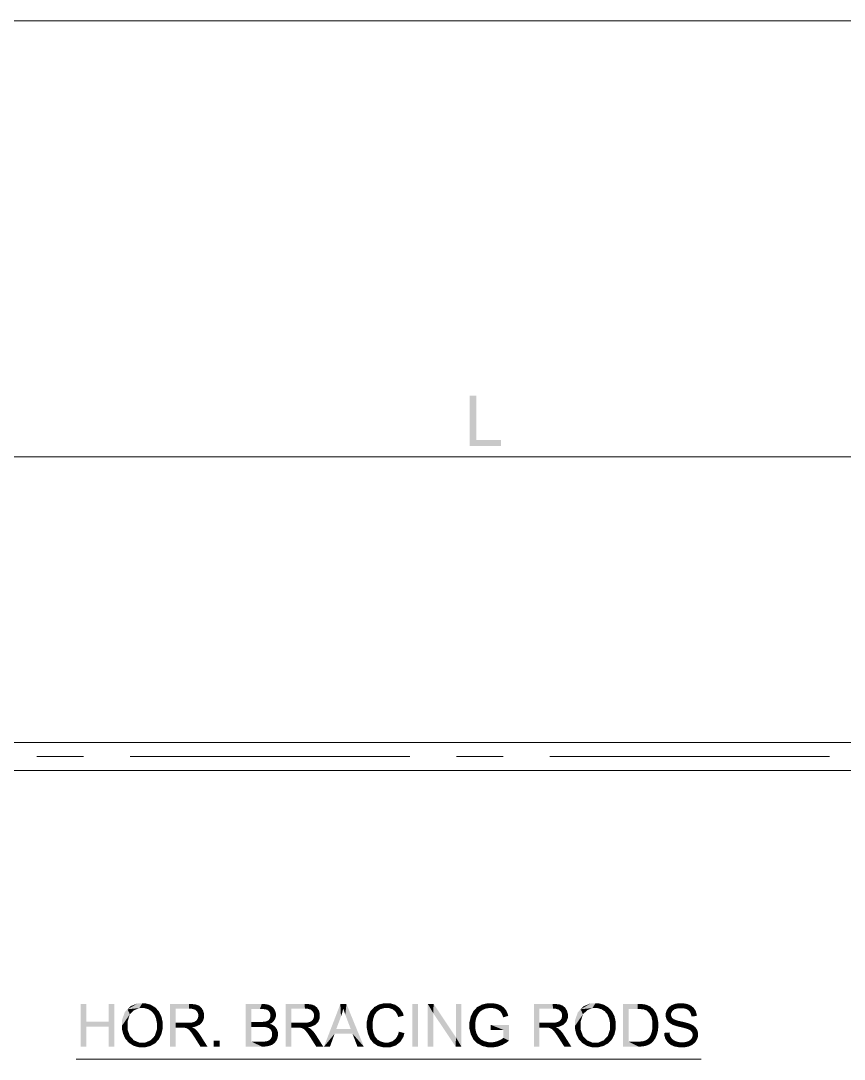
# Model space of a CAD drawing. Header units: millimetres. Extents: x 2 to 579, y 1 to 405.
# Drawn here: x 155.8 to 200, y 163.8 to 219.5 of the extents above; entities that cross this region are included whole.
import ezdxf

# ---------------------------------------------------------------- set-up
doc = ezdxf.new("R2010")
doc.units = ezdxf.units.MM
doc.linetypes.add('XKITLINE00', pattern=[0])
doc.layers.add('GraphicObject', color=6, linetype='Continuous', lineweight=0)
doc.layers.add('LinkedObject', color=7, linetype='Continuous', lineweight=0)

# ---------------------------------------------------------------- blocks, each defined once
blk = doc.blocks.new('*A3')
at = {"layer": 'GraphicObject', "color": 3, "linetype": 'XKITLINE00', "lineweight": 0}
blk.add_line((247.574, 219.485), (113.014, 219.485), dxfattribs=at)
blk = doc.blocks.new('*A4')
at = {"layer": 'LinkedObject'}
for points in [[(180.267, 199.382), (179.91, 196.682), (179.91, 199.382)], [(180.267, 197), (179.91, 196.682), (180.267, 199.382)], [(179.91, 196.682), (180.267, 197), (181.595, 196.682)], [(181.595, 196.682), (180.267, 197), (181.595, 197)], [(159.357, 165.805), (159.055, 164.458), (159.055, 166.745)], [(159.357, 165.805), (159.055, 166.745), (159.357, 166.745)], [(160.848, 166.745), (160.546, 165.805), (160.546, 166.745)], [(160.546, 165.536), (160.546, 165.805), (160.848, 166.745)], [(160.546, 165.536), (160.848, 166.745), (160.848, 164.458)], [(162.11, 166.784), (161.563, 166.462), (161.716, 166.623)], [(162.352, 166.784), (161.563, 166.462), (162.11, 166.784)], [(162.193, 166.524), (161.563, 166.462), (162.352, 166.784)], [(162.193, 166.524), (162.352, 166.784), (162.354, 166.524)], [(162.352, 166.784), (162.467, 166.524), (162.354, 166.524)], [(162.796, 166.709), (162.352, 166.784), (162.51, 166.784)], [(162.923, 166.633), (162.352, 166.784), (162.796, 166.709)], [(162.671, 166.466), (162.352, 166.784), (162.923, 166.633)], [(162.467, 166.524), (162.352, 166.784), (162.671, 166.466)], [(162.671, 166.466), (162.923, 166.633), (162.762, 166.409)], [(162.923, 166.633), (162.853, 166.352), (162.762, 166.409)], [(162.853, 166.352), (162.923, 166.633), (162.991, 166.19)], [(163.244, 166.347), (162.923, 166.633), (163.05, 166.557)], [(163.31, 166.211), (162.923, 166.633), (163.244, 166.347)], [(162.991, 166.19), (162.923, 166.633), (163.31, 166.211)], [(164.141, 165.737), (163.839, 164.458), (163.839, 166.745)], [(163.839, 166.745), (164.141, 166.494), (164.141, 165.737)], [(164.864, 166.494), (163.839, 166.745), (164.851, 166.745)], [(164.141, 166.494), (163.839, 166.745), (164.864, 166.494)], [(164.851, 166.745), (164.991, 166.494), (164.864, 166.494)], [(165.236, 166.715), (164.851, 166.745), (165.004, 166.745)], [(165.316, 166.684), (164.851, 166.745), (165.236, 166.715)], [(165.177, 166.441), (164.851, 166.745), (165.316, 166.684)], [(164.991, 166.494), (164.851, 166.745), (165.177, 166.441)], [(165.316, 166.684), (165.236, 166.389), (165.177, 166.441)], [(165.395, 166.653), (165.236, 166.389), (165.316, 166.684)], [(165.236, 166.389), (165.395, 166.653), (165.295, 166.337)], [(165.295, 166.337), (165.395, 166.653), (165.569, 166.466)], [(165.569, 166.466), (165.395, 166.653), (165.522, 166.544)], [(167.901, 166.745), (168.203, 165.515), (167.901, 164.458)], [(168.203, 165.785), (168.203, 165.515), (167.901, 166.745)], [(167.901, 166.745), (168.203, 166.475), (168.203, 165.785)], [(168.661, 166.475), (167.901, 166.745), (168.759, 166.745)], [(168.203, 166.475), (167.901, 166.745), (168.661, 166.475)], [(168.661, 166.475), (168.759, 166.745), (168.784, 166.475)], [(168.759, 166.745), (168.959, 166.46), (168.784, 166.475)], [(168.89, 166.745), (168.959, 166.46), (168.759, 166.745)], [(169.101, 166.711), (168.959, 166.46), (168.89, 166.745)], [(168.959, 166.46), (169.101, 166.711), (169.01, 166.444)], [(169.01, 166.444), (169.101, 166.711), (169.06, 166.428)], [(169.06, 166.428), (169.101, 166.711), (169.18, 166.676)], [(169.18, 166.676), (169.139, 166.368), (169.06, 166.428)], [(169.259, 166.641), (169.139, 166.368), (169.18, 166.676)], [(169.383, 166.534), (169.139, 166.368), (169.259, 166.641)], [(170.35, 165.737), (170.048, 164.458), (170.048, 166.745)], [(170.048, 166.745), (170.35, 166.494), (170.35, 165.737)], [(171.073, 166.494), (170.048, 166.745), (171.06, 166.745)], [(170.35, 166.494), (170.048, 166.745), (171.073, 166.494)], [(171.06, 166.745), (171.2, 166.494), (171.073, 166.494)], [(171.445, 166.715), (171.06, 166.745), (171.213, 166.745)], [(171.525, 166.684), (171.06, 166.745), (171.445, 166.715)], [(171.386, 166.441), (171.06, 166.745), (171.525, 166.684)], [(171.2, 166.494), (171.06, 166.745), (171.386, 166.441)], [(171.525, 166.684), (171.445, 166.389), (171.386, 166.441)], [(171.604, 166.653), (171.445, 166.389), (171.525, 166.684)], [(171.445, 166.389), (171.604, 166.653), (171.504, 166.337)], [(171.504, 166.337), (171.604, 166.653), (171.778, 166.466)], [(171.778, 166.466), (171.604, 166.653), (171.731, 166.544)], [(172.976, 166.745), (173.007, 166.068), (172.098, 164.458)], [(173.007, 166.068), (172.976, 166.745), (173.046, 166.176)], [(173.046, 166.176), (172.976, 166.745), (173.107, 166.395)], [(173.107, 166.395), (172.976, 166.745), (173.13, 166.505)], [(173.302, 166.745), (173.13, 166.505), (172.976, 166.745)], [(173.13, 166.505), (173.302, 166.745), (173.157, 166.412)], [(173.157, 166.412), (173.302, 166.745), (173.238, 166.174)], [(173.238, 166.174), (173.302, 166.745), (173.292, 166.029)], [(173.292, 166.029), (173.302, 166.745), (173.532, 165.398)], [(173.532, 165.398), (173.302, 166.745), (173.626, 165.151)], [(173.626, 165.151), (173.302, 166.745), (174.235, 164.458)], [(174.79, 166.577), (174.934, 166.336), (174.596, 166.375)], [(174.916, 166.646), (174.934, 166.336), (174.79, 166.577)], [(175.042, 166.715), (175.332, 166.526), (174.916, 166.646)], [(174.916, 166.646), (175.332, 166.526), (175.111, 166.463)], [(174.934, 166.336), (174.916, 166.646), (175.023, 166.399)], [(175.023, 166.399), (174.916, 166.646), (175.111, 166.463)], [(175.318, 166.784), (175.332, 166.526), (175.042, 166.715)], [(175.47, 166.784), (175.332, 166.526), (175.318, 166.784)], [(175.332, 166.526), (175.47, 166.784), (175.463, 166.526)], [(175.47, 166.784), (175.578, 166.526), (175.463, 166.526)], [(175.929, 166.697), (175.47, 166.784), (175.641, 166.784)], [(176.046, 166.61), (175.47, 166.784), (175.929, 166.697)], [(175.768, 166.469), (175.47, 166.784), (176.046, 166.61)], [(175.578, 166.526), (175.47, 166.784), (175.768, 166.469)], [(175.768, 166.469), (176.046, 166.61), (175.844, 166.412)], [(176.046, 166.61), (175.919, 166.355), (175.844, 166.412)], [(175.919, 166.355), (176.046, 166.61), (176.035, 166.173)], [(176.035, 166.173), (176.046, 166.61), (176.372, 166.118)], [(176.326, 166.277), (176.046, 166.61), (176.163, 166.522)], [(176.372, 166.118), (176.046, 166.61), (176.326, 166.277)], [(177.136, 166.745), (176.834, 164.458), (176.834, 166.745)], [(177.136, 164.458), (176.834, 164.458), (177.136, 166.745)], [(177.666, 166.745), (177.957, 166.254), (177.666, 164.458)], [(177.957, 166.254), (177.666, 166.745), (177.977, 166.745)], [(177.957, 166.254), (177.977, 166.745), (179.155, 164.458)], [(179.155, 164.458), (177.977, 166.745), (179.176, 164.95)], [(179.466, 166.745), (179.176, 164.95), (179.176, 166.745)], [(179.466, 164.458), (179.176, 164.95), (179.466, 166.745)], [(180.44, 166.644), (180.038, 166.214), (180.309, 166.574)], [(180.61, 166.431), (180.038, 166.214), (180.44, 166.644)], [(180.309, 166.574), (180.038, 166.214), (180.108, 166.359)], [(180.873, 166.784), (180.44, 166.644), (180.571, 166.714)], [(180.94, 166.526), (180.44, 166.644), (180.873, 166.784)], [(180.44, 166.644), (180.685, 166.463), (180.61, 166.431)], [(180.685, 166.463), (180.44, 166.644), (180.761, 166.494)], [(180.761, 166.494), (180.44, 166.644), (180.94, 166.526)], [(181.044, 166.526), (180.873, 166.784), (181.043, 166.784)], [(180.94, 166.526), (180.873, 166.784), (181.044, 166.526)], [(181.043, 166.784), (181.131, 166.526), (181.044, 166.526)], [(181.167, 166.784), (181.131, 166.526), (181.043, 166.784)], [(181.131, 166.526), (181.167, 166.784), (181.288, 166.496)], [(181.492, 166.704), (181.167, 166.784), (181.392, 166.744)], [(181.288, 166.496), (181.167, 166.784), (181.492, 166.704)], [(181.288, 166.496), (181.492, 166.704), (181.359, 166.466)], [(181.492, 166.704), (181.43, 166.436), (181.359, 166.466)], [(181.43, 166.436), (181.492, 166.704), (181.539, 166.356)], [(181.749, 166.552), (181.492, 166.704), (181.592, 166.664)], [(181.806, 166.48), (181.492, 166.704), (181.749, 166.552)], [(181.539, 166.356), (181.492, 166.704), (181.806, 166.48)], [(183.653, 165.737), (183.352, 164.458), (183.352, 166.745)], [(183.352, 166.745), (183.653, 166.494), (183.653, 165.737)], [(184.376, 166.494), (183.352, 166.745), (184.364, 166.745)], [(183.653, 166.494), (183.352, 166.745), (184.376, 166.494)], [(184.364, 166.745), (184.503, 166.494), (184.376, 166.494)], [(184.748, 166.715), (184.364, 166.745), (184.516, 166.745)], [(184.828, 166.684), (184.364, 166.745), (184.748, 166.715)], [(184.689, 166.441), (184.364, 166.745), (184.828, 166.684)], [(184.503, 166.494), (184.364, 166.745), (184.689, 166.441)], [(184.828, 166.684), (184.748, 166.389), (184.689, 166.441)], [(184.907, 166.653), (184.748, 166.389), (184.828, 166.684)], [(184.748, 166.389), (184.907, 166.653), (184.807, 166.337)], [(184.807, 166.337), (184.907, 166.653), (185.082, 166.466)], [(185.082, 166.466), (184.907, 166.653), (185.034, 166.544)], [(186.412, 166.784), (185.864, 166.462), (186.017, 166.623)], [(186.653, 166.784), (185.864, 166.462), (186.412, 166.784)], [(186.494, 166.524), (185.864, 166.462), (186.653, 166.784)], [(186.494, 166.524), (186.653, 166.784), (186.655, 166.524)], [(186.653, 166.784), (186.768, 166.524), (186.655, 166.524)], [(187.097, 166.709), (186.653, 166.784), (186.812, 166.784)], [(187.224, 166.633), (186.653, 166.784), (187.097, 166.709)], [(186.972, 166.466), (186.653, 166.784), (187.224, 166.633)], [(186.768, 166.524), (186.653, 166.784), (186.972, 166.466)], [(186.972, 166.466), (187.224, 166.633), (187.063, 166.409)], [(187.224, 166.633), (187.154, 166.352), (187.063, 166.409)], [(187.154, 166.352), (187.224, 166.633), (187.292, 166.19)], [(187.545, 166.347), (187.224, 166.633), (187.351, 166.557)], [(187.611, 166.211), (187.224, 166.633), (187.545, 166.347)], [(187.292, 166.19), (187.224, 166.633), (187.611, 166.211)], [(188.136, 166.745), (188.438, 166.475), (188.136, 164.458)], [(188.918, 166.475), (188.136, 166.745), (188.923, 166.745)], [(188.438, 166.475), (188.136, 166.745), (188.918, 166.475)], [(188.923, 166.745), (189.053, 166.475), (188.918, 166.475)], [(189.056, 166.745), (189.053, 166.475), (188.923, 166.745)], [(189.056, 166.745), (189.249, 166.452), (189.053, 166.475)], [(189.26, 166.729), (189.249, 166.452), (189.056, 166.745)], [(189.33, 166.713), (189.249, 166.452), (189.26, 166.729)], [(189.33, 166.713), (189.31, 166.429), (189.249, 166.452)], [(189.31, 166.429), (189.33, 166.713), (189.394, 166.396)], [(189.596, 166.608), (189.33, 166.713), (189.428, 166.69)], [(189.665, 166.549), (189.33, 166.713), (189.596, 166.608)], [(189.537, 166.267), (189.33, 166.713), (189.665, 166.549)], [(189.394, 166.396), (189.33, 166.713), (189.537, 166.267)], [(190.716, 166.667), (190.841, 166.416), (190.572, 166.553)], [(190.904, 166.466), (190.716, 166.667), (190.81, 166.706)], [(190.841, 166.416), (190.716, 166.667), (190.904, 166.466)], [(190.904, 166.745), (191.104, 166.517), (190.81, 166.706)], [(190.81, 166.706), (191.104, 166.517), (190.904, 166.466)], [(191.114, 166.784), (191.104, 166.517), (190.904, 166.745)], [(191.229, 166.784), (191.104, 166.517), (191.114, 166.784)], [(191.104, 166.517), (191.229, 166.784), (191.241, 166.517)], [(191.229, 166.784), (191.373, 166.517), (191.241, 166.517)], [(191.58, 166.743), (191.229, 166.784), (191.356, 166.784)], [(191.677, 166.702), (191.229, 166.784), (191.58, 166.743)], [(191.572, 166.461), (191.229, 166.784), (191.677, 166.702)], [(191.373, 166.517), (191.229, 166.784), (191.572, 166.461)], [(191.677, 166.702), (191.639, 166.406), (191.572, 166.461)], [(191.774, 166.661), (191.639, 166.406), (191.677, 166.702)], [(191.639, 166.406), (191.774, 166.661), (191.707, 166.35)], [(191.707, 166.35), (191.774, 166.661), (191.976, 166.461)], [(191.976, 166.461), (191.774, 166.661), (191.923, 166.541)], [(161.563, 166.462), (161.257, 165.571), (161.41, 166.301)], [(161.684, 166.193), (161.257, 165.571), (161.563, 166.462)], [(161.41, 166.301), (161.257, 165.571), (161.257, 165.856)], [(161.568, 165.824), (161.257, 165.571), (161.684, 166.193)], [(161.916, 166.413), (161.563, 166.462), (162.193, 166.524)], [(161.563, 166.462), (161.916, 166.413), (161.8, 166.303)], [(161.684, 166.193), (161.563, 166.462), (161.8, 166.303)], [(162.991, 166.19), (163.31, 166.211), (163.038, 166.086)], [(163.31, 166.211), (163.086, 165.982), (163.038, 166.086)], [(163.086, 165.982), (163.31, 166.211), (163.133, 165.739)], [(163.133, 165.739), (163.31, 166.211), (163.444, 165.769)], [(163.444, 165.769), (163.31, 166.211), (163.377, 166.076)], [(165.569, 166.466), (165.353, 166.203), (165.295, 166.337)], [(165.323, 165.964), (165.664, 166.121), (165.507, 165.711)], [(165.353, 166.067), (165.664, 166.121), (165.323, 165.964)], [(165.617, 166.388), (165.353, 166.203), (165.569, 166.466)], [(165.664, 166.216), (165.353, 166.203), (165.617, 166.388)], [(165.664, 166.121), (165.353, 166.203), (165.664, 166.216)], [(165.353, 166.203), (165.664, 166.121), (165.353, 166.122)], [(165.664, 166.121), (165.353, 166.067), (165.353, 166.122)], [(165.507, 165.711), (165.664, 166.121), (165.586, 165.795)], [(165.586, 165.795), (165.664, 166.121), (165.664, 166)], [(169.428, 166.462), (169.139, 166.368), (169.383, 166.534)], [(169.139, 166.368), (169.428, 166.462), (169.166, 166.325)], [(169.428, 166.462), (169.193, 166.282), (169.166, 166.325)], [(169.191, 165.965), (169.518, 166.16), (169.438, 165.884)], [(169.221, 166.065), (169.518, 166.16), (169.191, 165.965)], [(169.193, 166.282), (169.428, 166.462), (169.221, 166.182)], [(169.221, 166.182), (169.428, 166.462), (169.518, 166.16)], [(169.518, 166.16), (169.221, 166.125), (169.221, 166.182)], [(169.221, 166.125), (169.518, 166.16), (169.221, 166.065)], [(169.518, 166.239), (169.428, 166.462), (169.473, 166.39)], [(169.518, 166.16), (169.428, 166.462), (169.518, 166.239)], [(169.438, 165.884), (169.518, 166.16), (169.478, 165.949)], [(169.478, 165.949), (169.518, 166.16), (169.518, 166.087)], [(171.778, 166.466), (171.562, 166.203), (171.504, 166.337)], [(171.532, 165.964), (171.873, 166.121), (171.716, 165.711)], [(171.562, 166.067), (171.873, 166.121), (171.532, 165.964)], [(171.826, 166.388), (171.562, 166.203), (171.778, 166.466)], [(171.873, 166.216), (171.562, 166.203), (171.826, 166.388)], [(171.873, 166.121), (171.562, 166.203), (171.873, 166.216)], [(171.562, 166.203), (171.873, 166.121), (171.562, 166.122)], [(171.873, 166.121), (171.562, 166.067), (171.562, 166.122)], [(171.716, 165.711), (171.873, 166.121), (171.795, 165.795)], [(171.795, 165.795), (171.873, 166.121), (171.873, 166)], [(172.098, 164.458), (173.007, 166.068), (172.755, 165.398)], [(174.738, 165.953), (174.391, 165.798), (174.46, 166.109)], [(174.774, 166.06), (174.46, 166.109), (174.528, 166.242)], [(174.738, 165.953), (174.46, 166.109), (174.774, 166.06)], [(174.596, 166.375), (174.934, 166.336), (174.528, 166.242)], [(174.528, 166.242), (174.934, 166.336), (174.81, 166.166)], [(174.774, 166.06), (174.528, 166.242), (174.81, 166.166)], [(176.035, 166.173), (176.372, 166.118), (176.075, 166.048)], [(177.666, 164.458), (177.957, 166.254), (177.957, 164.458)], [(180.038, 166.214), (179.898, 165.758), (179.968, 166.069)], [(180.253, 165.964), (179.898, 165.758), (180.038, 166.214)], [(180.487, 166.348), (180.038, 166.214), (180.61, 166.431)], [(180.441, 166.296), (180.038, 166.214), (180.487, 166.348)], [(180.395, 166.245), (180.038, 166.214), (180.441, 166.296)], [(180.322, 166.132), (180.038, 166.214), (180.395, 166.245)], [(180.038, 166.214), (180.322, 166.132), (180.297, 166.07)], [(180.253, 165.964), (180.038, 166.214), (180.297, 166.07)], [(181.539, 166.356), (181.806, 166.48), (181.578, 166.306)], [(181.806, 166.48), (181.616, 166.256), (181.578, 166.306)], [(181.616, 166.256), (181.806, 166.48), (181.68, 166.118)], [(181.68, 166.118), (181.806, 166.48), (181.95, 166.221)], [(181.68, 166.118), (181.95, 166.221), (181.706, 166.031)], [(181.706, 166.031), (181.95, 166.221), (181.979, 166.106)], [(181.95, 166.221), (181.806, 166.48), (181.863, 166.408)], [(185.082, 166.466), (184.866, 166.203), (184.807, 166.337)], [(184.835, 165.964), (185.177, 166.121), (185.019, 165.711)], [(184.866, 166.067), (185.177, 166.121), (184.835, 165.964)], [(185.129, 166.388), (184.866, 166.203), (185.082, 166.466)], [(185.177, 166.216), (184.866, 166.203), (185.129, 166.388)], [(185.177, 166.121), (184.866, 166.203), (185.177, 166.216)], [(184.866, 166.203), (185.177, 166.121), (184.866, 166.122)], [(185.177, 166.121), (184.866, 166.067), (184.866, 166.122)], [(185.019, 165.711), (185.177, 166.121), (185.098, 165.795)], [(185.098, 165.795), (185.177, 166.121), (185.177, 166)], [(185.864, 166.462), (185.559, 165.571), (185.711, 166.301)], [(185.985, 166.193), (185.559, 165.571), (185.864, 166.462)], [(185.711, 166.301), (185.559, 165.571), (185.559, 165.856)], [(185.87, 165.824), (185.559, 165.571), (185.985, 166.193)], [(186.217, 166.413), (185.864, 166.462), (186.494, 166.524)], [(185.864, 166.462), (186.217, 166.413), (186.101, 166.303)], [(185.985, 166.193), (185.864, 166.462), (186.101, 166.303)], [(187.292, 166.19), (187.611, 166.211), (187.339, 166.086)], [(187.611, 166.211), (187.387, 165.982), (187.339, 166.086)], [(187.387, 165.982), (187.611, 166.211), (187.434, 165.739)], [(187.434, 165.739), (187.611, 166.211), (187.745, 165.769)], [(187.745, 165.769), (187.611, 166.211), (187.678, 166.076)], [(188.136, 164.458), (188.438, 166.475), (188.438, 164.728)], [(189.665, 166.549), (189.596, 166.171), (189.537, 166.267)], [(189.755, 166.472), (189.596, 166.171), (189.665, 166.549)], [(189.89, 166.277), (189.596, 166.171), (189.755, 166.472)], [(189.596, 166.171), (189.89, 166.277), (189.655, 166.074)], [(189.655, 166.074), (189.89, 166.277), (189.935, 166.158)], [(189.935, 166.158), (189.714, 165.798), (189.655, 166.074)], [(189.98, 166.039), (189.714, 165.798), (189.935, 166.158)], [(190.025, 165.767), (189.714, 165.798), (189.98, 166.039)], [(190.523, 166.477), (190.425, 166.153), (190.474, 166.402)], [(190.778, 166.366), (190.425, 166.153), (190.523, 166.477)], [(190.474, 166.402), (190.425, 166.153), (190.425, 166.24)], [(190.716, 166.244), (190.425, 166.153), (190.778, 166.366)], [(190.425, 166.153), (190.716, 166.244), (190.716, 166.173)], [(190.716, 166.112), (190.425, 166.153), (190.716, 166.173)], [(190.425, 166.153), (190.716, 166.112), (190.425, 166.075)], [(190.425, 166.075), (190.716, 166.112), (190.465, 165.932)], [(190.465, 165.932), (190.716, 166.112), (190.505, 165.868)], [(190.505, 165.868), (190.716, 166.112), (190.76, 166.01)], [(190.76, 166.01), (190.667, 165.698), (190.505, 165.868)], [(190.572, 166.553), (190.841, 166.416), (190.523, 166.477)], [(190.523, 166.477), (190.841, 166.416), (190.778, 166.366)], [(190.804, 165.97), (190.667, 165.698), (190.76, 166.01)], [(191.976, 166.461), (191.786, 166.186), (191.707, 166.35)], [(192.028, 166.381), (191.786, 166.186), (191.976, 166.461)], [(192.084, 166.201), (191.786, 166.186), (192.028, 166.381)], [(192.088, 166.1), (191.786, 166.186), (192.084, 166.201)], [(191.786, 166.186), (192.088, 166.1), (191.797, 166.078)], [(159.357, 165.536), (159.055, 164.458), (159.357, 165.805)], [(159.055, 164.458), (159.357, 165.536), (159.357, 164.458)], [(159.357, 165.805), (160.546, 165.536), (159.357, 165.536)], [(160.546, 165.805), (160.546, 165.536), (159.357, 165.805)], [(160.546, 165.536), (160.848, 164.458), (160.546, 164.458)], [(161.257, 165.571), (161.568, 165.824), (161.568, 165.566)], [(161.257, 165.571), (161.568, 165.36), (161.257, 165.421)], [(161.568, 165.36), (161.257, 165.571), (161.568, 165.566)], [(163.022, 165.038), (163.444, 165.598), (163.303, 164.976)], [(163.133, 165.379), (163.444, 165.598), (163.022, 165.038)], [(163.133, 165.599), (163.444, 165.769), (163.444, 165.598)], [(163.133, 165.739), (163.444, 165.769), (163.133, 165.599)], [(163.444, 165.598), (163.133, 165.379), (163.133, 165.599)], [(163.303, 164.976), (163.444, 165.598), (163.374, 165.113)], [(163.374, 165.113), (163.444, 165.598), (163.444, 165.424)], [(164.141, 165.737), (164.141, 165.474), (163.839, 164.458)], [(163.839, 164.458), (164.141, 165.474), (164.141, 164.458)], [(164.492, 165.474), (164.141, 165.737), (164.791, 165.737)], [(164.141, 165.474), (164.141, 165.737), (164.492, 165.474)], [(164.492, 165.474), (164.791, 165.737), (164.55, 165.474)], [(164.55, 165.474), (164.791, 165.737), (164.634, 165.468)], [(164.634, 165.468), (164.791, 165.737), (164.66, 165.463)], [(164.66, 165.463), (164.791, 165.737), (164.695, 165.454)], [(164.695, 165.454), (164.791, 165.737), (164.764, 165.424)], [(164.764, 165.424), (164.791, 165.737), (164.894, 165.737)], [(164.764, 165.424), (164.894, 165.737), (164.798, 165.402)], [(164.894, 165.737), (165.021, 165.499), (164.798, 165.402)], [(164.798, 165.402), (165.021, 165.499), (164.832, 165.38)], [(165.021, 165.499), (164.908, 165.304), (164.832, 165.38)], [(165.056, 165.758), (165.021, 165.499), (164.894, 165.737)], [(165.081, 165.47), (164.908, 165.304), (165.021, 165.499)], [(164.908, 165.304), (165.081, 165.47), (164.951, 165.249)], [(164.951, 165.249), (165.081, 165.47), (164.994, 165.195)], [(164.994, 165.195), (165.081, 165.47), (165.203, 165.385)], [(165.021, 165.499), (165.056, 165.758), (165.185, 165.522)], [(165.115, 165.78), (165.507, 165.711), (165.056, 165.758)], [(165.428, 165.628), (165.056, 165.758), (165.507, 165.711)], [(165.185, 165.522), (165.056, 165.758), (165.428, 165.628)], [(165.203, 165.385), (165.081, 165.47), (165.172, 165.413)], [(165.173, 165.801), (165.507, 165.711), (165.115, 165.78)], [(165.507, 165.711), (165.173, 165.801), (165.262, 165.87)], [(165.293, 165.917), (165.507, 165.711), (165.262, 165.87)], [(165.323, 165.964), (165.507, 165.711), (165.293, 165.917)], [(167.901, 164.458), (168.203, 165.515), (168.203, 164.728)], [(168.733, 165.515), (168.203, 165.785), (168.698, 165.785)], [(168.203, 165.515), (168.203, 165.785), (168.733, 165.515)], [(168.842, 165.515), (168.698, 165.785), (168.799, 165.785)], [(168.733, 165.515), (168.698, 165.785), (168.842, 165.515)], [(168.944, 165.798), (169.199, 165.675), (168.799, 165.785)], [(168.799, 165.785), (169.199, 165.675), (168.842, 165.515)], [(168.842, 165.515), (169.199, 165.675), (169.01, 165.496)], [(168.988, 165.811), (169.279, 165.715), (168.944, 165.798)], [(169.199, 165.675), (168.944, 165.798), (169.279, 165.715)], [(169.045, 165.828), (169.279, 165.715), (168.988, 165.811)], [(169.199, 165.675), (169.068, 165.477), (169.01, 165.496)], [(169.133, 165.885), (169.279, 165.715), (169.045, 165.828)], [(169.068, 165.477), (169.199, 165.675), (169.126, 165.458)], [(169.126, 165.458), (169.199, 165.675), (169.218, 165.391)], [(169.438, 165.884), (169.133, 165.885), (169.191, 165.965)], [(169.399, 165.819), (169.133, 165.885), (169.438, 165.884)], [(169.279, 165.715), (169.133, 165.885), (169.399, 165.819)], [(169.461, 165.541), (169.199, 165.675), (169.302, 165.645)], [(169.218, 165.391), (169.199, 165.675), (169.461, 165.541)], [(169.218, 165.391), (169.461, 165.541), (169.251, 165.344)], [(169.251, 165.344), (169.461, 165.541), (169.284, 165.297)], [(169.284, 165.297), (169.461, 165.541), (169.517, 165.468)], [(169.517, 165.468), (169.317, 165.186), (169.284, 165.297)], [(169.572, 165.394), (169.317, 165.186), (169.517, 165.468)], [(170.35, 165.737), (170.35, 165.474), (170.048, 164.458)], [(170.048, 164.458), (170.35, 165.474), (170.35, 164.458)], [(170.701, 165.474), (170.35, 165.737), (171, 165.737)], [(170.35, 165.474), (170.35, 165.737), (170.701, 165.474)], [(170.701, 165.474), (171, 165.737), (170.759, 165.474)], [(170.759, 165.474), (171, 165.737), (170.843, 165.468)], [(170.843, 165.468), (171, 165.737), (170.869, 165.463)], [(170.869, 165.463), (171, 165.737), (170.904, 165.454)], [(170.904, 165.454), (171, 165.737), (170.973, 165.424)], [(170.973, 165.424), (171, 165.737), (171.103, 165.737)], [(170.973, 165.424), (171.103, 165.737), (171.007, 165.402)], [(171.103, 165.737), (171.23, 165.499), (171.007, 165.402)], [(171.007, 165.402), (171.23, 165.499), (171.041, 165.38)], [(171.23, 165.499), (171.117, 165.304), (171.041, 165.38)], [(171.265, 165.758), (171.23, 165.499), (171.103, 165.737)], [(171.29, 165.47), (171.117, 165.304), (171.23, 165.499)], [(171.117, 165.304), (171.29, 165.47), (171.16, 165.249)], [(171.16, 165.249), (171.29, 165.47), (171.203, 165.195)], [(171.203, 165.195), (171.29, 165.47), (171.413, 165.385)], [(171.23, 165.499), (171.265, 165.758), (171.395, 165.522)], [(171.324, 165.78), (171.716, 165.711), (171.265, 165.758)], [(171.637, 165.628), (171.265, 165.758), (171.716, 165.711)], [(171.395, 165.522), (171.265, 165.758), (171.637, 165.628)], [(171.413, 165.385), (171.29, 165.47), (171.381, 165.413)], [(171.382, 165.801), (171.716, 165.711), (171.324, 165.78)], [(171.716, 165.711), (171.382, 165.801), (171.471, 165.87)], [(171.502, 165.917), (171.716, 165.711), (171.471, 165.87)], [(171.532, 165.964), (171.716, 165.711), (171.502, 165.917)], [(174.702, 165.734), (174.391, 165.798), (174.738, 165.953)], [(174.391, 165.798), (174.702, 165.734), (174.391, 165.619)], [(174.391, 165.619), (174.702, 165.734), (174.702, 165.621)], [(174.702, 165.621), (174.391, 165.455), (174.391, 165.619)], [(174.702, 165.475), (174.391, 165.455), (174.702, 165.621)], [(174.702, 165.475), (174.512, 165.006), (174.391, 165.455)], [(174.391, 165.455), (174.512, 165.006), (174.452, 165.149)], [(174.745, 165.22), (174.512, 165.006), (174.702, 165.475)], [(180.209, 165.734), (179.898, 165.758), (180.253, 165.964)], [(179.898, 165.758), (180.209, 165.734), (179.898, 165.591)], [(179.898, 165.591), (180.209, 165.734), (180.209, 165.61)], [(180.209, 165.457), (179.898, 165.591), (180.209, 165.61)], [(179.898, 165.591), (180.039, 164.981), (179.898, 165.422)], [(180.209, 165.457), (180.039, 164.981), (179.898, 165.591)], [(180.262, 165.201), (180.039, 164.981), (180.209, 165.457)], [(181.044, 165.625), (181.716, 165.355), (181.044, 165.355)], [(182.014, 165.625), (181.716, 165.355), (181.044, 165.625)], [(181.716, 164.929), (182.014, 165.625), (182.014, 164.777)], [(181.716, 165.355), (182.014, 165.625), (181.716, 164.929)], [(183.653, 165.737), (183.653, 165.474), (183.352, 164.458)], [(183.352, 164.458), (183.653, 165.474), (183.653, 164.458)], [(184.004, 165.474), (183.653, 165.737), (184.303, 165.737)], [(183.653, 165.474), (183.653, 165.737), (184.004, 165.474)], [(184.004, 165.474), (184.303, 165.737), (184.062, 165.474)], [(184.062, 165.474), (184.303, 165.737), (184.146, 165.468)], [(184.146, 165.468), (184.303, 165.737), (184.172, 165.463)], [(184.172, 165.463), (184.303, 165.737), (184.207, 165.454)], [(184.207, 165.454), (184.303, 165.737), (184.276, 165.424)], [(184.276, 165.424), (184.303, 165.737), (184.406, 165.737)], [(184.276, 165.424), (184.406, 165.737), (184.31, 165.402)], [(184.406, 165.737), (184.533, 165.499), (184.31, 165.402)], [(184.31, 165.402), (184.533, 165.499), (184.344, 165.38)], [(184.533, 165.499), (184.42, 165.304), (184.344, 165.38)], [(184.569, 165.758), (184.533, 165.499), (184.406, 165.737)], [(184.593, 165.47), (184.42, 165.304), (184.533, 165.499)], [(184.42, 165.304), (184.593, 165.47), (184.463, 165.249)], [(184.463, 165.249), (184.593, 165.47), (184.506, 165.195)], [(184.506, 165.195), (184.593, 165.47), (184.716, 165.385)], [(184.533, 165.499), (184.569, 165.758), (184.698, 165.522)], [(184.627, 165.78), (185.019, 165.711), (184.569, 165.758)], [(184.941, 165.628), (184.569, 165.758), (185.019, 165.711)], [(184.698, 165.522), (184.569, 165.758), (184.941, 165.628)], [(184.716, 165.385), (184.593, 165.47), (184.685, 165.413)], [(184.685, 165.801), (185.019, 165.711), (184.627, 165.78)], [(185.019, 165.711), (184.685, 165.801), (184.774, 165.87)], [(184.805, 165.917), (185.019, 165.711), (184.774, 165.87)], [(184.835, 165.964), (185.019, 165.711), (184.805, 165.917)], [(185.559, 165.571), (185.87, 165.824), (185.87, 165.566)], [(185.559, 165.571), (185.87, 165.36), (185.559, 165.421)], [(185.87, 165.36), (185.559, 165.571), (185.87, 165.566)], [(187.323, 165.038), (187.745, 165.598), (187.604, 164.976)], [(187.434, 165.379), (187.745, 165.598), (187.323, 165.038)], [(187.434, 165.599), (187.745, 165.769), (187.745, 165.598)], [(187.434, 165.739), (187.745, 165.769), (187.434, 165.599)], [(187.745, 165.598), (187.434, 165.379), (187.434, 165.599)], [(187.604, 164.976), (187.745, 165.598), (187.675, 165.113)], [(187.675, 165.113), (187.745, 165.598), (187.745, 165.424)], [(189.714, 165.49), (190.025, 165.484), (189.684, 165.269)], [(189.684, 165.269), (190.025, 165.484), (189.964, 165.153)], [(190.025, 165.614), (189.714, 165.798), (190.025, 165.767)], [(189.714, 165.798), (190.025, 165.614), (189.714, 165.619)], [(190.025, 165.614), (189.714, 165.49), (189.714, 165.619)], [(190.025, 165.484), (189.714, 165.49), (190.025, 165.614)], [(189.964, 165.153), (190.025, 165.484), (189.995, 165.253)], [(190.505, 165.868), (190.667, 165.698), (190.545, 165.805)], [(190.667, 165.698), (190.804, 165.97), (190.749, 165.655)], [(190.749, 165.655), (190.804, 165.97), (190.848, 165.931)], [(190.749, 165.655), (190.848, 165.931), (190.812, 165.622)], [(190.812, 165.622), (190.848, 165.931), (191.032, 165.55)], [(191.032, 165.55), (190.848, 165.931), (191.076, 165.849)], [(191.032, 165.55), (191.076, 165.849), (191.189, 165.513)], [(191.189, 165.513), (191.076, 165.849), (191.26, 165.807)], [(191.189, 165.513), (191.26, 165.807), (191.347, 165.475)], [(191.347, 165.475), (191.26, 165.807), (191.445, 165.766)], [(191.347, 165.475), (191.445, 165.766), (191.55, 165.419)], [(191.55, 165.419), (191.445, 165.766), (191.596, 165.401)], [(191.596, 165.401), (191.445, 165.766), (191.668, 165.374)], [(191.698, 165.693), (191.668, 165.374), (191.445, 165.766)], [(191.766, 165.662), (191.668, 165.374), (191.698, 165.693)], [(191.668, 165.374), (191.766, 165.662), (191.771, 165.306)], [(191.771, 165.306), (191.766, 165.662), (191.866, 165.616)], [(191.771, 165.306), (191.866, 165.616), (191.803, 165.266)], [(191.803, 165.266), (191.866, 165.616), (191.834, 165.226)], [(191.866, 165.616), (192.061, 165.429), (191.834, 165.226)], [(192.061, 165.429), (191.866, 165.616), (192.014, 165.499)], [(161.257, 165.421), (161.568, 165.36), (161.323, 165.136)], [(161.323, 165.136), (161.568, 165.36), (161.388, 165.001)], [(161.388, 165.001), (161.568, 165.36), (161.68, 165.035)], [(161.68, 165.035), (161.647, 164.653), (161.388, 165.001)], [(161.388, 165.001), (161.647, 164.653), (161.454, 164.866)], [(161.791, 164.916), (161.647, 164.653), (161.68, 165.035)], [(161.647, 164.653), (161.791, 164.916), (161.774, 164.575)], [(161.774, 164.575), (161.791, 164.916), (161.902, 164.797)], [(162.912, 164.918), (163.034, 164.631), (162.801, 164.798)], [(163.303, 164.976), (162.912, 164.918), (163.022, 165.038)], [(163.233, 164.839), (162.912, 164.918), (163.303, 164.976)], [(163.034, 164.631), (162.912, 164.918), (163.233, 164.839)], [(165.203, 165.385), (165.103, 165.037), (164.994, 165.195)], [(165.27, 165.324), (165.103, 165.037), (165.203, 165.385)], [(165.395, 165.172), (165.103, 165.037), (165.27, 165.324)], [(165.103, 165.037), (165.395, 165.172), (165.169, 164.934)], [(165.169, 164.934), (165.395, 165.172), (165.454, 165.081)], [(165.169, 164.934), (165.454, 165.081), (165.471, 164.458)], [(165.471, 164.458), (165.454, 165.081), (165.849, 164.458)], [(169.249, 164.887), (169.56, 164.823), (169.191, 164.823)], [(169.271, 164.929), (169.56, 164.823), (169.249, 164.887)], [(169.56, 164.823), (169.271, 164.929), (169.294, 164.971)], [(169.294, 164.971), (169.628, 165.121), (169.56, 164.823)], [(169.317, 165.067), (169.628, 165.121), (169.294, 164.971)], [(169.628, 165.221), (169.317, 165.186), (169.572, 165.394)], [(169.628, 165.121), (169.317, 165.186), (169.628, 165.221)], [(169.317, 165.186), (169.628, 165.121), (169.317, 165.122)], [(169.628, 165.121), (169.317, 165.067), (169.317, 165.122)], [(169.56, 164.823), (169.628, 165.121), (169.594, 164.892)], [(169.594, 164.892), (169.628, 165.121), (169.628, 165.041)], [(171.413, 165.385), (171.312, 165.037), (171.203, 165.195)], [(171.479, 165.324), (171.312, 165.037), (171.413, 165.385)], [(171.604, 165.172), (171.312, 165.037), (171.479, 165.324)], [(171.312, 165.037), (171.604, 165.172), (171.378, 164.934)], [(171.378, 164.934), (171.604, 165.172), (171.663, 165.081)], [(171.378, 164.934), (171.663, 165.081), (171.68, 164.458)], [(171.68, 164.458), (171.663, 165.081), (172.058, 164.458)], [(172.669, 165.151), (172.098, 164.458), (172.755, 165.398)], [(172.098, 164.458), (172.669, 165.151), (172.418, 164.458)], [(172.755, 165.398), (173.626, 165.151), (172.669, 165.151)], [(173.532, 165.398), (173.626, 165.151), (172.755, 165.398)], [(173.626, 165.151), (174.235, 164.458), (173.891, 164.458)], [(174.512, 165.006), (174.745, 165.22), (174.787, 165.111)], [(174.83, 165.002), (174.512, 165.006), (174.787, 165.111)], [(174.512, 165.006), (174.864, 164.57), (174.572, 164.863)], [(174.83, 165.002), (174.864, 164.57), (174.512, 165.006)], [(174.962, 164.839), (174.864, 164.57), (174.83, 165.002)], [(175.958, 164.898), (176.069, 164.615), (175.87, 164.825)], [(175.958, 164.898), (176.411, 165.184), (176.069, 164.615)], [(176.078, 165.116), (176.411, 165.184), (175.958, 164.898)], [(176.069, 164.615), (176.411, 165.184), (176.192, 164.713)], [(176.411, 165.184), (176.078, 165.116), (176.109, 165.26)], [(176.192, 164.713), (176.411, 165.184), (176.363, 164.997)], [(179.176, 164.95), (179.466, 164.458), (179.155, 164.458)], [(179.898, 165.422), (180.039, 164.981), (179.969, 165.118)], [(180.039, 164.981), (180.262, 165.201), (180.315, 165.098)], [(180.367, 164.994), (180.039, 164.981), (180.315, 165.098)], [(180.367, 164.994), (180.454, 164.564), (180.039, 164.981)], [(180.039, 164.981), (180.454, 164.564), (180.109, 164.845)], [(180.521, 164.842), (180.454, 164.564), (180.367, 164.994)], [(181.668, 164.886), (182.014, 164.777), (181.526, 164.805)], [(181.716, 164.929), (182.014, 164.777), (181.668, 164.886)], [(184.716, 165.385), (184.615, 165.037), (184.506, 165.195)], [(184.782, 165.324), (184.615, 165.037), (184.716, 165.385)], [(184.907, 165.172), (184.615, 165.037), (184.782, 165.324)], [(184.615, 165.037), (184.907, 165.172), (184.681, 164.934)], [(184.681, 164.934), (184.907, 165.172), (184.966, 165.081)], [(184.681, 164.934), (184.966, 165.081), (184.983, 164.458)], [(184.983, 164.458), (184.966, 165.081), (185.361, 164.458)], [(185.559, 165.421), (185.87, 165.36), (185.624, 165.136)], [(185.624, 165.136), (185.87, 165.36), (185.69, 165.001)], [(185.69, 165.001), (185.87, 165.36), (185.981, 165.035)], [(185.981, 165.035), (185.948, 164.653), (185.69, 165.001)], [(185.69, 165.001), (185.948, 164.653), (185.755, 164.866)], [(186.092, 164.916), (185.948, 164.653), (185.981, 165.035)], [(185.948, 164.653), (186.092, 164.916), (186.075, 164.575)], [(186.075, 164.575), (186.092, 164.916), (186.203, 164.797)], [(187.213, 164.918), (187.335, 164.631), (187.102, 164.798)], [(187.604, 164.976), (187.213, 164.918), (187.323, 165.038)], [(187.534, 164.839), (187.213, 164.918), (187.604, 164.976)], [(187.335, 164.631), (187.213, 164.918), (187.534, 164.839)], [(189.486, 164.889), (189.657, 164.65), (189.448, 164.851)], [(189.808, 164.82), (189.486, 164.889), (189.54, 164.943)], [(189.761, 164.754), (189.486, 164.889), (189.808, 164.82)], [(189.657, 164.65), (189.486, 164.889), (189.761, 164.754)], [(189.624, 165.087), (189.808, 164.82), (189.54, 164.943)], [(189.964, 165.153), (189.624, 165.087), (189.684, 165.269)], [(189.934, 165.052), (189.624, 165.087), (189.964, 165.153)], [(189.856, 164.885), (189.624, 165.087), (189.934, 165.052)], [(189.808, 164.82), (189.624, 165.087), (189.856, 164.885)], [(190.636, 165.132), (190.341, 165.193), (190.626, 165.218)], [(190.341, 165.193), (190.466, 164.782), (190.344, 165.078)], [(190.636, 165.132), (190.466, 164.782), (190.341, 165.193)], [(190.344, 165.078), (190.466, 164.782), (190.406, 164.873)], [(190.684, 164.991), (190.466, 164.782), (190.636, 165.132)], [(190.466, 164.782), (190.684, 164.991), (190.525, 164.691)], [(190.525, 164.691), (190.684, 164.991), (190.689, 164.555)], [(190.72, 164.936), (190.689, 164.555), (190.684, 164.991)], [(190.757, 164.88), (190.689, 164.555), (190.72, 164.936)], [(191.801, 164.882), (192.104, 164.841), (191.769, 164.837)], [(191.834, 164.927), (192.104, 164.841), (191.801, 164.882)], [(191.834, 165.226), (192.061, 165.429), (191.866, 165.132)], [(191.834, 164.927), (192.156, 165.104), (192.104, 164.841)], [(191.866, 165.025), (192.156, 165.104), (191.834, 164.927)], [(191.866, 165.132), (192.061, 165.429), (192.109, 165.358)], [(191.866, 165.132), (192.109, 165.358), (191.866, 165.078)], [(191.866, 165.078), (192.109, 165.358), (191.866, 165.025)], [(192.109, 165.358), (192.156, 165.104), (191.866, 165.025)], [(192.104, 164.841), (192.156, 165.104), (192.156, 165.013)], [(192.156, 165.104), (192.109, 165.358), (192.156, 165.196)], [(161.902, 164.797), (162.351, 164.42), (161.774, 164.575)], [(161.774, 164.575), (162.351, 164.42), (161.901, 164.497)], [(161.901, 164.497), (162.351, 164.42), (162.189, 164.42)], [(162.181, 164.678), (162.351, 164.42), (161.902, 164.797)], [(162.351, 164.42), (162.181, 164.678), (162.349, 164.678)], [(162.52, 164.678), (162.351, 164.42), (162.349, 164.678)], [(162.351, 164.42), (162.52, 164.678), (162.5, 164.42)], [(162.5, 164.42), (162.52, 164.678), (162.777, 164.49)], [(162.906, 164.561), (162.52, 164.678), (162.801, 164.798)], [(162.777, 164.49), (162.52, 164.678), (162.906, 164.561)], [(162.801, 164.798), (163.034, 164.631), (162.906, 164.561)], [(166.504, 164.779), (166.184, 164.458), (166.184, 164.779)], [(166.504, 164.458), (166.184, 164.458), (166.504, 164.779)], [(168.203, 164.728), (168.773, 164.458), (167.901, 164.458)], [(168.774, 164.728), (168.773, 164.458), (168.203, 164.728)], [(168.774, 164.728), (168.882, 164.458), (168.773, 164.458)], [(168.847, 164.728), (168.882, 164.458), (168.774, 164.728)], [(168.951, 164.734), (169.067, 164.478), (168.847, 164.728)], [(168.847, 164.728), (169.067, 164.478), (168.882, 164.458)], [(168.98, 164.739), (169.067, 164.478), (168.951, 164.734)], [(169.142, 164.497), (168.98, 164.739), (169.033, 164.749)], [(169.067, 164.478), (168.98, 164.739), (169.142, 164.497)], [(169.12, 164.78), (169.392, 164.61), (169.033, 164.749)], [(169.033, 164.749), (169.392, 164.61), (169.142, 164.497)], [(169.156, 164.802), (169.392, 164.61), (169.12, 164.78)], [(169.142, 164.497), (169.392, 164.61), (169.217, 164.516)], [(169.392, 164.61), (169.156, 164.802), (169.191, 164.823)], [(169.191, 164.823), (169.56, 164.823), (169.392, 164.61)], [(169.217, 164.516), (169.392, 164.61), (169.342, 164.572)], [(169.392, 164.61), (169.56, 164.823), (169.442, 164.647)], [(169.442, 164.647), (169.56, 164.823), (169.526, 164.754)], [(174.572, 164.863), (174.864, 164.57), (174.749, 164.645)], [(174.864, 164.57), (174.962, 164.839), (175.052, 164.786)], [(175.141, 164.732), (174.864, 164.57), (175.052, 164.786)], [(175.141, 164.732), (175.465, 164.42), (174.864, 164.57)], [(174.864, 164.57), (175.465, 164.42), (174.98, 164.495)], [(174.98, 164.495), (175.465, 164.42), (175.28, 164.42)], [(175.335, 164.678), (175.465, 164.42), (175.141, 164.732)], [(175.465, 164.42), (175.335, 164.678), (175.44, 164.678)], [(175.567, 164.678), (175.465, 164.42), (175.44, 164.678)], [(175.567, 164.678), (176.069, 164.615), (175.465, 164.42)], [(175.465, 164.42), (176.069, 164.615), (175.643, 164.42)], [(175.782, 164.751), (176.069, 164.615), (175.567, 164.678)], [(175.643, 164.42), (176.069, 164.615), (175.945, 164.517)], [(176.069, 164.615), (175.782, 164.751), (175.87, 164.825)], [(180.109, 164.845), (180.454, 164.564), (180.317, 164.636)], [(180.454, 164.564), (180.521, 164.842), (180.621, 164.792)], [(180.722, 164.742), (180.454, 164.564), (180.621, 164.792)], [(180.722, 164.742), (181.067, 164.42), (180.454, 164.564)], [(180.454, 164.564), (181.067, 164.42), (180.592, 164.492)], [(180.592, 164.492), (181.067, 164.42), (180.898, 164.42)], [(180.936, 164.692), (181.067, 164.42), (180.722, 164.742)], [(181.067, 164.42), (180.936, 164.692), (181.049, 164.692)], [(181.049, 164.692), (181.192, 164.42), (181.067, 164.42)], [(181.147, 164.692), (181.192, 164.42), (181.049, 164.692)], [(181.339, 164.73), (181.435, 164.464), (181.147, 164.692)], [(181.147, 164.692), (181.435, 164.464), (181.192, 164.42)], [(181.554, 164.509), (181.339, 164.73), (181.432, 164.767)], [(181.435, 164.464), (181.339, 164.73), (181.554, 164.509)], [(181.526, 164.805), (181.672, 164.554), (181.432, 164.767)], [(181.432, 164.767), (181.672, 164.554), (181.554, 164.509)], [(181.526, 164.805), (182.014, 164.777), (181.672, 164.554)], [(181.672, 164.554), (182.014, 164.777), (181.902, 164.688)], [(186.203, 164.797), (186.652, 164.42), (186.075, 164.575)], [(186.075, 164.575), (186.652, 164.42), (186.202, 164.497)], [(186.202, 164.497), (186.652, 164.42), (186.49, 164.42)], [(186.482, 164.678), (186.652, 164.42), (186.203, 164.797)], [(186.652, 164.42), (186.482, 164.678), (186.65, 164.678)], [(186.821, 164.678), (186.652, 164.42), (186.65, 164.678)], [(186.652, 164.42), (186.821, 164.678), (186.801, 164.42)], [(186.801, 164.42), (186.821, 164.678), (187.078, 164.49)], [(187.207, 164.561), (186.821, 164.678), (187.102, 164.798)], [(187.078, 164.49), (186.821, 164.678), (187.207, 164.561)], [(187.102, 164.798), (187.335, 164.631), (187.207, 164.561)], [(188.438, 164.728), (188.96, 164.458), (188.136, 164.458)], [(188.926, 164.728), (188.96, 164.458), (188.438, 164.728)], [(188.926, 164.728), (189.064, 164.458), (188.96, 164.458)], [(189.039, 164.728), (189.064, 164.458), (188.926, 164.728)], [(189.327, 164.497), (189.039, 164.728), (189.217, 164.749)], [(189.248, 164.478), (189.039, 164.728), (189.327, 164.497)], [(189.064, 164.458), (189.039, 164.728), (189.248, 164.478)], [(189.281, 164.77), (189.327, 164.497), (189.217, 164.749)], [(189.345, 164.791), (189.327, 164.497), (189.281, 164.77)], [(189.327, 164.497), (189.345, 164.791), (189.407, 164.517)], [(189.6, 164.612), (189.345, 164.791), (189.448, 164.851)], [(189.544, 164.574), (189.345, 164.791), (189.6, 164.612)], [(189.407, 164.517), (189.345, 164.791), (189.544, 164.574)], [(189.448, 164.851), (189.657, 164.65), (189.6, 164.612)], [(190.757, 164.88), (190.794, 164.51), (190.689, 164.555)], [(190.872, 164.791), (190.794, 164.51), (190.757, 164.88)], [(190.794, 164.51), (190.872, 164.791), (190.899, 164.465)], [(190.95, 164.757), (190.899, 164.465), (190.872, 164.791)], [(191.028, 164.723), (190.899, 164.465), (190.95, 164.757)], [(191.028, 164.723), (191.158, 164.42), (190.899, 164.465)], [(191.203, 164.689), (191.158, 164.42), (191.028, 164.723)], [(191.203, 164.689), (191.313, 164.42), (191.158, 164.42)], [(191.3, 164.689), (191.313, 164.42), (191.203, 164.689)], [(191.3, 164.689), (191.435, 164.42), (191.313, 164.42)], [(191.386, 164.689), (191.435, 164.42), (191.3, 164.689)], [(191.539, 164.715), (191.753, 164.509), (191.386, 164.689)], [(191.386, 164.689), (191.753, 164.509), (191.435, 164.42)], [(191.435, 164.42), (191.753, 164.509), (191.655, 164.464)], [(191.605, 164.741), (192, 164.679), (191.539, 164.715)], [(191.85, 164.554), (191.539, 164.715), (192, 164.679)], [(191.753, 164.509), (191.539, 164.715), (191.85, 164.554)], [(191.671, 164.767), (192, 164.679), (191.605, 164.741)], [(191.769, 164.837), (192.052, 164.76), (191.671, 164.767)], [(191.671, 164.767), (192.052, 164.76), (192, 164.679)], [(192.052, 164.76), (191.769, 164.837), (192.104, 164.841)]]:
    blk.add_hatch(color=7, dxfattribs=at).paths.add_polyline_path(points, flags=17)
at = {"layer": 'LinkedObject', "color": 1, "linetype": 'XKITLINE00', "lineweight": 0}
blk.add_line((241.99, 196.097), (119.515, 196.097), dxfattribs=at)
at = {"layer": 'LinkedObject', "color": 7, "linetype": 'XKITLINE00', "lineweight": 0}
for p, q in [((136.795, 180.78), (224.71, 180.78)), ((224.71, 179.266), (135.715, 179.266)), ((158.799, 163.782), (161.104, 163.782)), ((161.104, 163.782), (163.588, 163.782)), ((163.588, 163.782), (165.893, 163.782)), ((165.893, 163.782), (166.78, 163.782)), ((166.78, 163.782), (167.668, 163.782)), ((167.668, 163.782), (169.797, 163.782)), ((169.797, 163.782), (172.102, 163.782)), ((172.102, 163.782), (174.231, 163.782)), ((174.231, 163.782), (176.537, 163.782)), ((176.537, 163.782), (177.424, 163.782)), ((177.424, 163.782), (179.729, 163.782)), ((179.729, 163.782), (182.213, 163.782)), ((182.213, 163.782), (183.1, 163.782)), ((183.1, 163.782), (185.405, 163.782)), ((185.405, 163.782), (187.889, 163.782)), ((187.889, 163.782), (190.194, 163.782)), ((190.194, 163.782), (192.323, 163.782))]:
    blk.add_line(p, q, dxfattribs=at)
at = {"layer": 'LinkedObject', "color": 6, "linetype": 'XKITLINE00', "lineweight": 0}
for p, q in [((156.704, 180.023), (159.204, 180.023)), ((161.704, 180.023), (176.704, 180.023)), ((179.204, 180.023), (181.704, 180.023)), ((184.204, 180.023), (199.204, 180.023))]:
    blk.add_line(p, q, dxfattribs=at)

msp = doc.modelspace()

# ---------------------------------------------------------------- block references
at = {"lineweight": 0}
for name in ['*A3', '*A4']:
    msp.add_blockref(name, (0, 0), dxfattribs=at)

doc.saveas('drawing.dxf')
